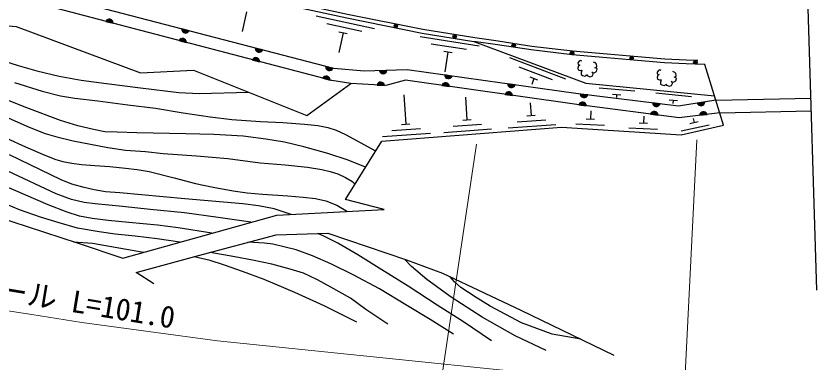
# Model space of a CAD drawing. Units: millimetres at full size, sheet at 1:1000; details may follow other scales. Extents: x 40000 to 680000, y 20000 to 380000.
# Drawn here: x 302320 to 369311, y 243190 to 272236 of the extents above; entities that cross this region are included whole.
import ezdxf
from ezdxf.enums import TextEntityAlignment as Align

# ---------------------------------------------------------------- set-up
doc = ezdxf.new("R2010")
doc.units = ezdxf.units.MM
doc.header["$LTSCALE"] = 1000
for name, color, linetype, lineweight in [('M-BGD', 7, 'Continuous', 25), ('M-BMK-OTRS', 5, 'Continuous', 25), ('M-STR-HTXT', 7, 'Continuous', 13)]:
    doc.layers.add(name, color=color, linetype=linetype, lineweight=lineweight)
doc.styles.add('ＭＳ ゴシック', font='')
doc.styles.get('ＭＳ ゴシック').set_extended_font_data('MS Gothic')

msp = doc.modelspace()

# ---------------------------------------------------------------- hatches: boundary and pattern name
at = {"layer": 'M-BGD'}
for points in [[(309833, 271786), (310439, 271627, 0.84072)], [(333936, 271401, -0.41421), (334086, 271551, -0.41421), (334236, 271401, -1)], [(316790, 270997), (316184, 271155, 0.84072)], [(338858, 270523, -0.41421), (339008, 270673, -0.41421), (339158, 270523, -1)], [(316550, 270023), (315945, 270182, -0.84072)], [(322937, 269396), (322332, 269554, 0.84072)], [(343802, 269777, -0.41421), (343952, 269927, -0.41421), (344102, 269777, -1)], [(322081, 268571), (322687, 268412, 0.84072)], [(348679, 269139, -0.41421), (348829, 269289, -0.41421), (348979, 269139, -1)], [(353660, 268704, -0.41421), (353810, 268854, -0.41421), (353960, 268704, -1)], [(328820, 267864), (328214, 268022, 0.84072)], [(358993, 268357, -0.41421), (359143, 268507, -0.41421), (359293, 268357, -1)], [(332719, 267656), (333344, 267679, -0.84072)], [(338791, 267213), (338171, 267300, 0.84072)], [(327978, 267023), (328583, 266864, 0.84072)], [(332514, 266455), (333139, 266415, 0.84072)], [(337947, 266423), (338567, 266335, 0.84072)], [(343437, 266556), (344057, 266469, -0.84072)], [(343234, 265676), (343853, 265589, 0.84072)], [(350138, 265626), (349517, 265701, 0.84072)], [(349398, 264807), (350019, 264726, 0.84072)], [(356183, 264891), (355562, 264967, 0.84072)], [(359301, 264943), (359919, 265037, -0.84072)], [(355399, 264022), (356020, 263940, 0.84072)], [(360119, 264002), (359498, 263925, -0.84072)]]:
    msp.add_hatch(color=256, dxfattribs=at).paths.add_polyline_path(points)

# ---------------------------------------------------------------- linework, layer by layer
for p, q in [((321605, 272573), (321230, 270949)), ((332307, 271166), (327419, 272221)), ((309833, 271786), (310439, 271627)), ((331234, 270937), (328302, 271570)), ((316790, 270997), (316184, 271155)), ((329673, 270814), (329322, 269184)), ((330015, 270740), (329331, 270888)), ((315945, 270182), (316550, 270023)), ((341052, 269712), (336111, 270480)), ((322937, 269396), (322332, 269554)), ((339995, 269421), (337030, 269882)), ((338789, 269153), (338098, 269260)), ((338443, 269206), (338187, 267559)), ((348295, 266947), (343625, 268734)), ((322081, 268571), (322687, 268412)), ((328820, 267864), (328214, 268022)), ((333344, 267679), (332719, 267656)), ((338791, 267213), (338171, 267300)), ((347200, 266884), (344398, 267956)), ((327978, 267023), (328583, 266864)), ((345965, 266875), (345312, 267125)), ((345638, 267000), (345449, 266505)), ((332514, 266455), (333139, 266415)), ((337947, 266423), (338567, 266335)), ((344057, 266469), (343437, 266556)), ((354088, 265956), (351098, 266203)), ((334948, 263181), (334772, 265634)), ((340066, 263539), (339929, 265453)), ((343234, 265676), (343853, 265589)), ((350138, 265626), (349517, 265701)), ((352905, 265602), (352207, 265660)), ((352556, 265631), (352537, 265410)), ((358825, 265468), (355840, 265765)), ((360853, 265181), (368817, 265365)), ((345437, 263917), (345362, 264957)), ((349398, 264807), (350019, 264726)), ((356183, 264891), (355562, 264967)), ((357636, 265134), (356940, 265203)), ((357288, 265169), (357262, 264912)), ((359919, 265037), (359301, 264943)), ((350383, 263613), (350413, 264293)), ((355399, 264022), (356020, 263940)), ((359498, 263925), (360119, 264002)), ((361172, 264132), (368849, 264304)), ((339685, 263512), (340383, 263562)), ((344239, 263380), (346633, 263552)), ((345055, 263890), (345753, 263940)), ((350000, 263630), (350700, 263598)), ((354450, 263285), (355149, 263253)), ((354832, 263268), (354858, 263850)), ((358690, 263250), (359375, 263396)), ((359065, 263330), (358994, 263662)), ((333751, 262643), (336145, 262815)), ((334566, 263153), (335264, 263203)), ((338103, 262496), (342093, 262783)), ((338869, 263002), (341263, 263174)), ((343474, 262874), (347463, 263161)), ((349131, 263219), (351529, 263111)), ((353580, 262874), (355978, 262766)), ((357953, 262632), (360300, 263133)), ((332985, 262137), (336975, 262424))]:
    msp.add_line(p, q, dxfattribs=at)
for points in [[(258832, 289701), (287523, 282405), (314016, 275688), (319256, 274415), (329980, 272075), (336293, 270804), (340607, 270116), (349973, 266627), (360743, 265541)], [(359349, 268499), (358378, 268538), (356582, 268610), (354321, 268810), (351752, 269037), (348866, 269285), (345453, 269695), (342639, 270134), (341463, 270300), (340684, 270408), (336346, 271100), (330042, 272369), (319323, 274707), (314089, 275979), (287597, 282695), (261132, 289425)], [(265626, 284980), (259697, 286529), (258831, 283967), (262185, 279303), (266200, 278497), (274494, 269806), (290139, 272357), (302326, 271356), (312727, 267493), (317163, 267705), (326636, 263908), (330336, 266596)], [(360853, 265181), (357737, 264703), (349335, 265723), (335045, 267742), (331429, 267609), (328903, 267842), (264597, 284591)], [(361172, 264132), (357775, 263711), (349214, 264831), (334888, 266855), (333250, 266408), (330336, 266596), (328734, 266824), (264499, 283686)], [(274431, 266716), (275583, 267214), (278053, 268171), (280047, 268781), (281968, 269086), (285437, 269618), (288645, 270032), (290935, 270284), (293209, 270350), (295286, 270228), (296938, 269854), (299217, 269125), (302505, 268085), (304072, 267648), (305924, 267211), (307767, 266875), (309884, 266590), (312725, 266215), (315931, 265845), (317642, 265756), (321791, 265850)], [(300575, 255477), (307421, 253246), (311246, 251973), (324123, 255572), (333122, 256030), (329882, 256876), (332903, 261763), (347942, 262918), (357963, 262298), (361488, 263094), (359940, 268176), (358366, 268238), (356563, 268311), (354295, 268511), (351726, 268739), (348836, 268987), (345412, 269398), (342595, 269837), (340607, 270116)], [(349650, 268462), (349522, 268508), (349410, 268463), (349304, 268329), (349323, 268199), (349406, 268140), (349466, 268129), (349360, 268068), (349296, 267879), (349328, 267742), (349509, 267672), (349657, 267691), (349580, 267495), (349577, 267329), (349701, 267253), (349883, 267214), (350008, 267270), (350041, 267332), (350093, 267249), (350325, 267146), (350499, 267214), (350597, 267374), (350556, 267485), (350485, 267538), (350678, 267490), (350870, 267602), (350923, 267801), (350851, 267878), (350724, 267910), (350881, 267954), (350903, 268043), (350862, 268213), (350780, 268303), (350607, 268381)], [(356285, 267673), (356157, 267719), (356045, 267673), (355938, 267540), (355958, 267410), (356041, 267351), (356101, 267339), (355995, 267279), (355931, 267089), (355963, 266953), (356144, 266883), (356291, 266902), (356215, 266706), (356212, 266539), (356335, 266463), (356517, 266425), (356643, 266481), (356675, 266542), (356728, 266460), (356960, 266357), (357133, 266425), (357232, 266585), (357190, 266696), (357120, 266749), (357313, 266700), (357505, 266813), (357558, 267012), (357486, 267089), (357358, 267121), (357516, 267165), (357538, 267254), (357496, 267424), (357414, 267514), (357242, 267591)], [(302201, 266681), (304515, 265941), (306042, 265568), (307236, 265351), (309172, 265147), (311667, 264807), (313983, 264517), (316303, 264136), (318568, 263794), (320374, 263570), (322775, 263406), (324642, 263310), (326446, 263181), (327571, 263069), (328386, 262915), (329096, 262673), (329883, 262310), (332395, 260942)], [(331556, 259585), (330087, 260159), (328393, 260721), (326387, 261291), (324783, 261677), (323225, 261940), (321315, 262171), (318856, 262304), (316524, 262373), (312432, 262449), (310789, 262499), (309744, 262553), (308792, 262731), (307479, 263036), (306036, 263499), (303216, 264560), (299532, 265995)], [(301469, 263809), (303416, 262921), (304770, 262403), (305731, 262133), (307093, 261800), (308548, 261498), (309992, 261232), (311479, 261016), (313161, 260892), (314627, 260717), (317427, 260537), (320041, 260304), (322726, 259956), (324825, 259770), (326691, 259590), (327897, 259399), (328586, 259227), (329230, 259012), (329889, 258710), (330394, 258422), (330698, 258196)], [(318697, 254055), (315872, 254501), (314146, 254726), (311750, 254941), (310015, 255109), (308690, 255284), (307629, 255478), (306607, 255809), (305017, 256440), (299364, 258851), (297166, 259851), (294546, 260937), (293106, 261459), (291969, 261846), (290949, 262124), (290156, 262289), (289180, 262349), (288441, 262339), (287903, 262291), (287474, 262187), (286229, 261512), (285148, 260778), (284612, 260287)], [(301523, 262004), (303110, 261272), (304736, 260578), (305648, 260219), (306239, 260066), (306994, 259919), (307802, 259811), (308906, 259730), (310179, 259638), (311467, 259499), (312450, 259375), (313452, 259209), (315539, 258688), (317325, 258221), (318810, 257915), (320487, 257590), (321650, 257434), (322939, 257314), (325042, 257193), (326337, 257062), (327356, 256950), (328221, 256752), (329160, 256414), (330031, 255873)], [(325321, 255633), (323911, 256081), (322594, 256334), (321303, 256517), (316452, 256938), (311014, 257426), (309795, 257526), (308868, 257694), (308024, 257889), (306986, 258148), (306090, 258513), (301774, 260623)], [(321951, 254965), (319231, 255369), (316408, 255748), (313542, 256044), (311226, 256277), (308937, 256504), (308023, 256637), (306964, 256877), (305675, 257348), (301621, 259236)], [(316021, 253307), (314122, 253580), (312294, 253806), (310619, 253976), (309269, 254171), (307466, 254465), (305930, 254912), (304359, 255408), (302615, 256022), (301016, 256670)], [(313851, 249819), (312368, 250776), (317592, 252186), (324084, 253929), (328410, 254067), (334978, 251826), (337976, 250718), (344548, 247615), (352331, 243843)], [(342093, 245056), (339750, 246641), (337554, 248042), (335120, 249616), (332905, 250996), (330904, 252258), (329246, 253221), (328122, 253773), (327563, 254040)], [(307114, 253346), (308717, 253217), (312980, 252457)], [(338910, 245601), (336950, 246837), (334924, 248069), (332719, 249403), (330531, 250575), (328656, 251483), (327109, 252161), (325743, 252653), (324730, 252919), (323806, 253124), (323103, 253208), (321716, 253293)], [(330821, 246607), (328103, 247973), (325630, 249105), (323087, 250167), (321259, 250840), (319754, 251373), (318546, 251764), (317223, 252086)], [(333417, 246454), (331586, 247663), (330290, 248617), (328647, 249540), (327530, 250156), (326361, 250699), (325247, 251050), (323706, 251456), (322100, 251793), (320617, 252070), (318571, 252449)], [(346670, 244239), (344069, 245455), (341319, 247034), (338702, 248710), (336692, 250177), (335398, 251261), (334819, 251880)], [(349563, 245185), (347158, 245612), (344592, 246539), (341978, 247949), (340792, 248681), (339514, 249521), (338988, 249973), (338590, 250428)]]:
    msp.add_lwpolyline(points, dxfattribs=at)
for centre in [(334086, 271401), (339008, 270523), (343952, 269777), (348829, 269139), (353810, 268704), (359143, 268357)]:
    msp.add_circle(centre, 150, dxfattribs=at)
for centre, start, end in [((310122, 271654), 355.18315, 155.40088), ((316501, 271129), 175.29298, 335.51071), ((316233, 270049), 355.18315, 155.40088), ((322648, 269528), 175.29298, 335.51071), ((322370, 268439), 355.18315, 155.40088), ((328531, 267996), 175.29298, 335.51071), ((333029, 267722), 191.99556, 352.21329), ((338489, 267310), 181.8503, 342.06804), ((328267, 266891), 355.18315, 155.40088), ((332823, 266381), 6.19347, 166.4112), ((338249, 266325), 1.8503, 162.06804), ((343755, 266567), 181.8503, 342.06804), ((343536, 265578), 1.8503, 162.06804), ((349834, 265717), 182.96573, 343.18346), ((349701, 264712), 2.43424, 162.65197), ((355879, 264983), 182.96573, 343.18346), ((359602, 265044), 198.61212, 358.82985), ((355703, 263927), 2.43424, 162.65197), ((359816, 263909), 16.96705, 177.18478)]:
    msp.add_arc(centre, 318, start, end, dxfattribs=at)
at = {"layer": 'M-BMK-OTRS'}
msp.add_line((369311, 249276), (367556, 306428), dxfattribs=at)
at = {"layer": 'M-STR-HTXT'}
for p, q in [((340825, 261517), (336902, 235163)), ((359249, 261876), (358168, 239544))]:
    msp.add_line(p, q, dxfattribs=at)
msp.add_lwpolyline([(254531, 257057), (262089, 255257), (266160, 254368), (271064, 253387), (275223, 252632), (285756, 250460), (292135, 249157), (296139, 248396), (303654, 247237), (307827, 246592), (319160, 245040), (358239, 241018)], dxfattribs=at)

# ---------------------------------------------------------------- texts
at = {"layer": 'M-STR-HTXT', "style": 'ＭＳ ゴシック'}
msp.add_text('ガードレール L=101.0', height=1833, rotation=350.615, dxfattribs=at).set_placement((303039, 247558), align=Align.BOTTOM_CENTER)

doc.saveas('drawing.dxf')
